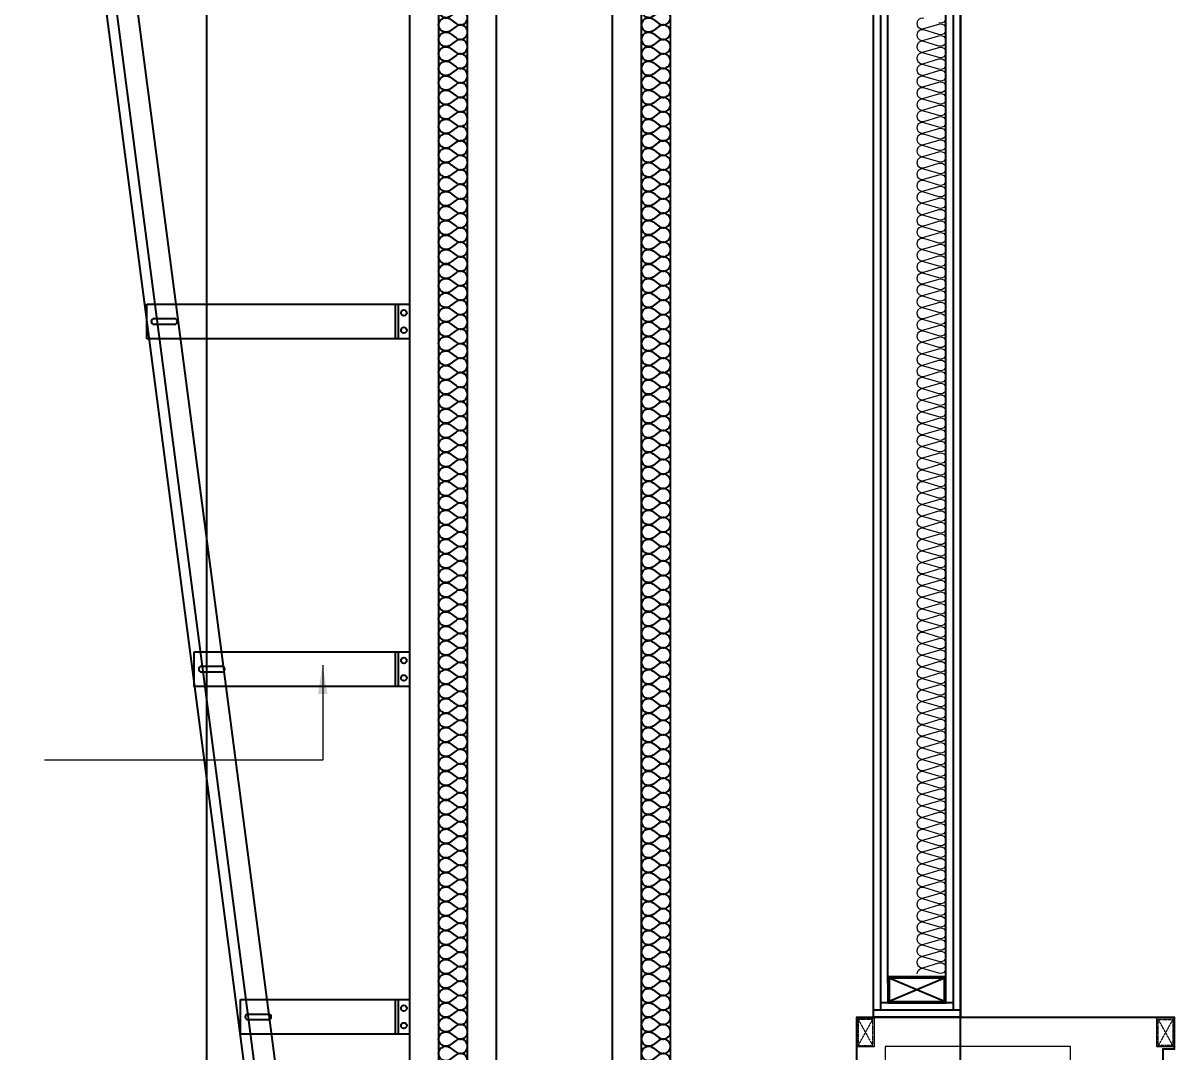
# Model space of a CAD drawing. Header units: millimetres. Extents: x 204328 to 274136, y -196910 to -178068.
# Drawn here: x 239413 to 241400, y -188164 to -186388 of the extents above; entities that cross this region are included whole.
import ezdxf

# ---------------------------------------------------------------- set-up
doc = ezdxf.new("R2010")
doc.units = ezdxf.units.MM
doc.linetypes.add('CEN', pattern=[62, 60, -1, 0, -1])
doc.linetypes.add('HIDDENX2', pattern=[0.75, 0.5, -0.25])
doc.layers.get('Defpoints').update_dxf_attribs({"color": 140})
for name, color, linetype in [('1', 3, 'Continuous'), ('3', 3, 'Continuous'), ('HAT', 8, 'Continuous'), ('OHD Frame', 2, 'Continuous'), ('OHD Track', 4, 'Continuous'), ('SCREW2', 8, 'Continuous')]:
    doc.layers.add(name, color=color, linetype=linetype)
for name, color, linetype, lineweight in [('A-AXIS-LINE', 1, 'CEN', 15), ('A-DIMS', 7, 'Continuous', 25), ('A-ELEV-LIN2', 7, 'Continuous', 25), ('A-ELEV-LIN3', 8, 'Continuous', 18), ('A-WAXM-DRYW', 4, 'Continuous', 25), ('A-WAXM-PANL', 6, 'Continuous', 20), ('A-XXXX-INSL2', 8, 'Continuous', 18), ('DJ', 7, 'Continuous', 5)]:
    doc.layers.add(name, color=color, linetype=linetype, lineweight=lineweight)
doc.styles.add('HY울릉도L', font='')
doc.styles.add('돋움체', font='')
doc.styles.get('HY울릉도L').set_extended_font_data('Dotum')
doc.styles.get('돋움체').set_extended_font_data('DotumChe')
doc.dimstyles.new('CDIM', dxfattribs={"dimtxt": 3, "dimasz": 1.5, "dimexe": 2, "dimexo": 1, "dimgap": 1, "dimtad": 1, "dimdec": 0, "dimrnd": 0.5, "dimzin": 0, "dimdsep": 32, "dimlunit": 6, "dimtxsty": 'HY울릉도L', "dimblk1": '_CIDOT', "dimblk2": '_CIDOT', "dimsah": 1, "dimcen": 5.5, "dimclrd": 2, "dimclre": 2, "dimclrt": 7, "dimadec": 0, "dimazin": 0, "dimtfac": 1, "dimtdec": 0, "dimtix": 1, "dimtmove": 2, "dimatfit": 1, "dimldrblk": '_CIDOT', "dimfxl": 1, "dimtolj": 1, "dimtzin": 0, "dimlwd": -1, "dimarcsym": 0})
doc.dimstyles.new('ISO-25', dxfattribs={"dimtxt": 2.5, "dimasz": 2.5, "dimexe": 1.25, "dimexo": 0.625, "dimtad": 1, "dimdsep": 46, "dimtxsty": 'Standard', "dimcen": 2.5, "dimadec": 0, "dimazin": 0, "dimtfac": 1, "dimtmove": 0, "dimatfit": 3, "dimfxl": 1, "dimarcsym": 0})

# ---------------------------------------------------------------- blocks, each defined once
blk = doc.blocks.new('90x45x2.3t')
at = {"layer": '1'}
h = blk.add_hatch(dxfattribs=at)
h.set_pattern_fill('ANSI32', color=256, scale=0.5, style=0)
h.set_pattern_definition([(45, (21523.4563, -2132.821), (-3.367596, 3.367596), []), (45, (21525.7014, -2132.821), (-3.367596, 3.367596), [])])
h.paths.add_polyline_path([(23242.8, 726.2), (23338.2, 726.2), (23338.2, 685.8), (23242.8, 685.8)], flags=16)
edge = h.paths.add_edge_path()
edge.add_line((23242.8, 728.5), (23338.2, 728.5))
edge.add_arc((23338.2, 726.2), 2.3, 360, 450, ccw=False)
edge.add_line((23340.5, 726.2), (23340.5, 685.8))
edge.add_arc((23338.2, 685.8), 2.3, 270, 360, ccw=False)
edge.add_line((23338.2, 683.5), (23242.8, 683.5))
edge.add_arc((23242.8, 685.8), 2.3, 180, 270, ccw=False)
edge.add_line((23240.5, 685.8), (23240.5, 726.2))
edge.add_arc((23242.8, 726.2), 2.3, 90, 180, ccw=False)
for p, q in [((23242.8, 685.8), (23338.2, 726.2)), ((23242.8, 726.2), (23338.2, 685.8))]:
    blk.add_line(p, q, dxfattribs=at)
at = {"layer": '3'}
blk.add_lwpolyline([(23242.8, 728.5), (23338.2, 728.5, -0.414214), (23340.5, 726.2), (23340.5, 685.8, -0.414214), (23338.2, 683.5), (23242.8, 683.5, -0.414214), (23240.5, 685.8), (23240.5, 726.2, -0.414214)], format="xyb", close=True, dxfattribs=at)
blk.add_lwpolyline([(23242.8, 726.2), (23338.2, 726.2), (23338.2, 685.8), (23242.8, 685.8)], close=True, dxfattribs=at)
at = {"layer": 'Defpoints'}
blk.add_lwpolyline([(23240.5, 728.5), (23340.5, 728.5), (23340.5, 683.5), (23240.5, 683.5)], close=True, dxfattribs=at)
blk = doc.blocks.new('_CIDOT')
at = {"color": 0, "linetype": 'ByBlock'}
blk.add_line((2, 0), (-1, 0), dxfattribs=at)
at = {"color": 0, "linetype": 'ByBlock', "const_width": 0.5}
blk.add_lwpolyline([(-0.25, 0, 1), (0.25, 0, 1)], format="xyb", close=True, dxfattribs=at)
blk = doc.blocks.new('*D52')
at = {"layer": 'A-DIMS', "lineweight": -2, "transparency": 16777216}
for p, q in [((240054.7, -185704.2), (237619.6, -185704.2)), ((240054.7, -188954.2), (237619.6, -188954.2))]:
    blk.add_line(p, q, dxfattribs=at)
at = {"layer": 'A-DIMS', "transparency": 16777216}
blk.add_line((237669.6, -185741.7), (237669.6, -188916.7), dxfattribs=at)
at = {"layer": 'Defpoints', "color": 0, "transparency": 16777216}
for p in [(240079.7, -185704.2, 0), (237669.6, -188954.2), (240079.7, -188954.2, 0)]:
    blk.add_point(p, dxfattribs=at)
at = {"layer": 'A-DIMS', "transparency": 16777216, "xscale": 37.5, "yscale": 37.5, "zscale": 37.5}
for p, rotation in [((237669.6, -185704.2), 90), ((237669.6, -188954.2), 270)]:
    blk.add_blockref('_CIDOT', p, dxfattribs=dict(at, rotation=rotation))
at = {"layer": 'A-DIMS', "color": 3, "transparency": 16777216, "insert": (237599.8, -187329.2), "char_height": 75, "attachment_point": 5, "rotation": 90, "style": '돋움체'}
blk.add_mtext('\\A1;HEAD ROOM="3,250"', dxfattribs=at)
blk = doc.blocks.new('단열재(PANEL)')
at = {"layer": 'HAT'}
blk.add_lwpolyline([(0, 0, 0.618034), (-40, 20), (-60, 5, -2), (-60, 45), (-40, 30, 2), (-40, 70), (-60, 55, -2), (-60, 95), (-40, 80, 2), (-40, 120), (-60, 105, -2), (-60, 145), (-40, 130, 2), (-40, 170), (-60, 155, -2), (-60, 195), (-40, 180, 2), (-40, 220), (-60, 205, -2), (-60, 245), (-40, 230, 2), (-40, 270), (-60, 255, -2), (-60, 295), (-40, 280, 2), (-40, 320), (-60, 305, -2), (-60, 345), (-40, 330, 2), (-40, 370), (-60, 355, -2), (-60, 395), (-40, 380, 2), (-40, 420), (-60, 405, -2), (-60, 445), (-40, 430, 2), (-40, 470), (-60, 455, -2), (-60, 495), (-40, 480, 2), (-40, 520), (-60, 505, -2), (-60, 545), (-40, 530, 2), (-40, 570), (-60, 555, -2), (-60, 595), (-40, 580, 2), (-40, 620), (-60, 605, -2), (-60, 645), (-40, 630, 2), (-40, 670), (-60, 655, -2), (-60, 695), (-40, 680, 2), (-40, 720), (-60, 705, -2), (-60, 745), (-40, 730, 2), (-40, 770), (-60, 755, -2), (-60, 795), (-40, 780, 2), (-40, 820), (-60, 805, -2), (-60, 845), (-40, 830, 0.509758), (-1.3, 841.9, 0.509758)], format="xyb", dxfattribs=at)

msp = doc.modelspace()

# ---------------------------------------------------------------- linework, layer by layer
for p, q in [((240179.7, -188954.2, 0), (240179.7, -185119.9, 0)), ((240179.7, -188954.2, 0), (240179.7, -185119.9, 0)), ((240229.7, -188954.2, 0), (240229.7, -185119.9, 0)), ((240429.7, -188954.2, 0), (240429.7, -185119.9, 0)), ((240479.7, -188954.2, 0), (240479.7, -185119.9, 0))]:
    msp.add_line(p, q)
at = {"color": 0}
for p, q in [((239626.1, -186933.5, 0), (239626.1, -186873.5, 0)), ((239626.1, -186873.5, 0), (240079.7, -186873.5, 0)), ((240054.7, -186873.5, 0), (240054.7, -186933.5, 0)), ((240059.7, -186873.5, 0), (240059.7, -186933.5, 0)), ((240079.7, -186873.5, 0), (240079.7, -186933.5, 0)), ((239639.1, -186898.5, 0), (239674.1, -186898.5, 0)), ((239674.1, -186908.5, 0), (239639.1, -186908.5, 0)), ((240079.7, -186933.5, 0), (239626.1, -186933.5, 0)), ((239707.9, -187533.5, 0), (239707.9, -187473.5, 0)), ((239707.9, -187473.5, 0), (240079.7, -187473.5, 0)), ((240054.7, -187473.5, 0), (240054.7, -187533.5, 0)), ((240059.7, -187473.5, 0), (240059.7, -187533.5, 0)), ((240079.7, -187473.5, 0), (240079.7, -187533.5, 0)), ((239720.9, -187498.5, 0), (239755.9, -187498.5, 0)), ((239755.9, -187508.5, 0), (239720.9, -187508.5, 0)), ((240079.7, -187533.5, 0), (239707.9, -187533.5, 0)), ((239788, -188133.5, 0), (239788, -188073.5, 0)), ((239788, -188073.5, 0), (240079.7, -188073.5, 0)), ((240054.7, -188073.5, 0), (240054.7, -188133.5, 0)), ((240059.7, -188073.5, 0), (240059.7, -188133.5, 0)), ((240079.7, -188073.5, 0), (240079.7, -188133.5, 0)), ((239801, -188098.5, 0), (239836, -188098.5, 0)), ((239836, -188108.5, 0), (239801, -188108.5, 0)), ((240079.7, -188133.5, 0), (239788, -188133.5, 0))]:
    msp.add_line(p, q, dxfattribs=at)
for centre in [(240069.8, -186888.5, 0), (240069.8, -186918.5, 0), (240069.8, -187488.5, 0), (240069.8, -187518.5, 0), (240069.8, -188088.5, 0), (240069.8, -188118.5, 0)]:
    msp.add_circle(centre, 5, dxfattribs=at)
for centre, start, end in [((239639.1, -186903.5, 0), 90, 270), ((239674.1, -186903.5, 0), 270, 90), ((239720.9, -187503.5, 0), 90, 270), ((239755.9, -187503.5, 0), 270, 90), ((239801, -188103.5, 0), 90, 270), ((239836, -188103.5, 0), 270, 90)]:
    msp.add_arc(centre, 5, start, end, dxfattribs=at)
at = {"layer": 'A-AXIS-LINE', "ltscale": 1000}
msp.add_line((240529.7, -185119.9, 0), (240529.7, -193534, 0), dxfattribs=at)
at = {"layer": 'A-ELEV-LIN2'}
for p, q in [((239729.7, -192004.2, 0), (239729.7, -185119.9, 0)), ((241029.7, -193004.2, 0), (241029.7, -185119.9, 0))]:
    msp.add_line(p, q, dxfattribs=at)
at = {"layer": 'A-ELEV-LIN3', "elevation": 0}
msp.add_lwpolyline([(241219.7, -188154.3), (240899.7, -188154.3), (240899.7, -188354.3), (241219.7, -188354.3)], close=True, dxfattribs=at)
at = {"layer": 'A-WAXM-DRYW'}
for p, q in [((240879.7, -188104.2, 0), (240879.7, -185119.9, 0)), ((240892.2, -188091.7, 0), (240892.2, -185119.9, 0)), ((240904.7, -188045.5, 0), (240904.7, -185119.9, 0)), ((241004.7, -188044.2, 0), (241004.7, -185119.9, 0)), ((241017.2, -185119.9, 0), (241017.2, -188079.2, 0)), ((241029.7, -185119.9, 0), (241029.7, -188104.2, 0)), ((241029.7, -188091.7, 0), (240879.7, -188091.7, 0)), ((241017.2, -188079.2, 0), (240892.2, -188079.2, 0)), ((241017.2, -188079.2, 0), (241017.2, -188091.7, 0)), ((241029.7, -188104.2, 0), (240879.7, -188104.2, 0))]:
    msp.add_line(p, q, dxfattribs=at)
at = {"layer": 'A-WAXM-PANL'}
for p, q in [((240129.7, -188954.2, 0), (240129.7, -185119.9, 0)), ((240479.7, -189004.2, 0), (240479.7, -185119.9, 0)), ((240529.7, -189004.2, 0), (240529.7, -185119.9, 0))]:
    msp.add_line(p, q, dxfattribs=at)
at = {"layer": 'A-XXXX-INSL2', "elevation": 0}
for points in [[(240966.8, -186380.4, 1.37259), (240966.8, -186398.1), (240992.6, -186390.4, -1.37259), (240992.6, -186408.1), (240966.8, -186400.4, 1.37259), (240966.8, -186418.1), (240992.6, -186410.4, -1.37259), (240992.6, -186428.1), (240966.8, -186420.4, 1.37259), (240966.8, -186438.1), (240992.6, -186430.4, -1.37259), (240992.6, -186448.1), (240966.8, -186440.4, 1.37259), (240966.8, -186458.1), (240992.6, -186450.4, -1.37259), (240992.6, -186468.1), (240966.8, -186460.4, 1.37259), (240966.8, -186478.1), (240992.6, -186470.4, -1.37259), (240992.6, -186488.1), (240966.8, -186480.4, 1.37259), (240966.8, -186498.1), (240992.6, -186490.4, -1.37259), (240992.6, -186508.1), (240966.8, -186500.4, 1.37259), (240966.8, -186518.1), (240992.6, -186510.4, -1.37259), (240992.6, -186528.1), (240966.8, -186520.4, 1.37259), (240966.8, -186538.1), (240992.6, -186530.4, -1.37259), (240992.6, -186548.1), (240966.8, -186540.4, 1.37259), (240966.8, -186558.1), (240992.6, -186550.4, -1.37259), (240992.6, -186568.1), (240966.8, -186560.4, 1.37259), (240966.8, -186578.1), (240992.6, -186570.4, -1.37259), (240992.6, -186588.1), (240966.8, -186580.4, 1.37259), (240966.8, -186598.1), (240992.6, -186590.4, -1.37259), (240992.6, -186608.1), (240966.8, -186600.4, 1.37259), (240966.8, -186618.1), (240992.6, -186610.4, -1.37259), (240992.6, -186628.1), (240966.8, -186620.4, 1.37259), (240966.8, -186638.1), (240992.6, -186630.4, -1.37259), (240992.6, -186648.1), (240966.8, -186640.4, 1.37259), (240966.8, -186658.1), (240992.6, -186650.4, -1.37259), (240992.6, -186668.1), (240966.8, -186660.4, 1.37259), (240966.8, -186678.1), (240992.6, -186670.4, -1.37259), (240992.6, -186688.1), (240966.8, -186680.4, 1.37259), (240966.8, -186698.1), (240992.6, -186690.4, -1.37259), (240992.6, -186708.1), (240966.8, -186700.4, 1.37259), (240966.8, -186718.1), (240992.6, -186710.4, -1.37259), (240992.6, -186728.1), (240966.8, -186720.4, 1.37259), (240966.8, -186738.1), (240992.6, -186730.4, -1.37259), (240992.6, -186748.1), (240966.8, -186740.4, 1.37259), (240966.8, -186758.1), (240992.6, -186750.4, -1.37259), (240992.6, -186768.1), (240966.8, -186760.4, 1.37259), (240966.8, -186778.1), (240992.6, -186770.4, -1.37259), (240992.6, -186788.1), (240966.8, -186780.4, 1.37259), (240966.8, -186798.1), (240992.6, -186790.4, -1.37259), (240992.6, -186808.1), (240966.8, -186800.4, 1.37259), (240966.8, -186818.1), (240992.6, -186810.4, -1.37259), (240992.6, -186828.1), (240966.8, -186820.4, 1.37259), (240966.8, -186838.1), (240992.6, -186830.4, -1.37259), (240992.6, -186848.1), (240966.8, -186840.4, 1.37259), (240966.8, -186858.1), (240992.6, -186850.4, -1.37259), (240992.6, -186868.1), (240966.8, -186860.4, 1.37259), (240966.8, -186878.1), (240992.6, -186870.4, -1.37259), (240992.6, -186888.1), (240966.8, -186880.4, 1.37259), (240966.8, -186898.1), (240992.6, -186890.4, -1.37259), (240992.6, -186908.1), (240966.8, -186900.4, 1.37259), (240966.8, -186918.1), (240992.6, -186910.4, -1.37259), (240992.6, -186928.1), (240966.8, -186920.4, 1.37259), (240966.8, -186938.1), (240992.6, -186930.4, -1.37259), (240992.6, -186948.1), (240966.8, -186940.4, 1.37259), (240966.8, -186958.1), (240992.6, -186950.4, -1.37259), (240992.6, -186968.1), (240966.8, -186960.4, 1.37259), (240966.8, -186978.1), (240992.6, -186970.4, -1.37259), (240992.6, -186988.1), (240966.8, -186980.4, 1.37259), (240966.8, -186998.1), (240992.6, -186990.4, -1.37259), (240992.6, -187008.1), (240966.8, -187000.4, 1.37259), (240966.8, -187018.1), (240992.6, -187010.4, -1.37259), (240992.6, -187028.1), (240966.8, -187020.4, 1.37259), (240966.8, -187038.1), (240992.6, -187030.4, -1.37259), (240992.6, -187048.1), (240966.8, -187040.4, 1.37259), (240966.8, -187058.1), (240992.6, -187050.4, -1.37259), (240992.6, -187068.1), (240966.8, -187060.4, 1.37259), (240966.8, -187078.1), (240992.6, -187070.4, -1.37259), (240992.6, -187088.1), (240966.8, -187080.4, 1.37259), (240966.8, -187098.1), (240992.6, -187090.4, -1.37259), (240992.6, -187108.1), (240966.8, -187100.4, 1.37259), (240966.8, -187118.1), (240992.6, -187110.4, -1.37259), (240992.6, -187128.1), (240966.8, -187120.4, 1.37259), (240966.8, -187138.1), (240992.6, -187130.4, -1.37259), (240992.6, -187148.1), (240966.8, -187140.4, 1.37259), (240966.8, -187158.1), (240992.6, -187150.4, -1.37259), (240992.6, -187168.1), (240966.8, -187160.4, 1.37259), (240966.8, -187178.1), (240992.6, -187170.4, -1.37259), (240992.6, -187188.1), (240966.8, -187180.4, 1.37259), (240966.8, -187198.1), (240992.6, -187190.4, -1.37259), (240992.6, -187208.1), (240966.8, -187200.4, 1.37259), (240966.8, -187218.1), (240992.6, -187210.4, -1.37259), (240992.6, -187228.1), (240966.8, -187220.4, 1.37259), (240966.8, -187238.1), (240992.6, -187230.4, -1.37259), (240992.6, -187248.1), (240966.8, -187240.4, 1.37259), (240966.8, -187258.1), (240992.6, -187250.4, -1.37259), (240992.6, -187268.1), (240966.8, -187260.4, 1.37259), (240966.8, -187278.1), (240992.6, -187270.4, -1.37259), (240992.6, -187288.1), (240966.8, -187280.4, 1.37259), (240966.8, -187298.1), (240992.6, -187290.4, -1.37259), (240992.6, -187308.1), (240966.8, -187300.4, 1.37259), (240966.8, -187318.1), (240992.6, -187310.4, -1.37259), (240992.6, -187328.1), (240966.8, -187320.4, 1.37259), (240966.8, -187338.1), (240992.6, -187330.4, -1.37259), (240992.6, -187348.1), (240966.8, -187340.4, 1.37259), (240966.8, -187358.1), (240992.6, -187350.4, -1.37259), (240992.6, -187368.1), (240966.8, -187360.4, 1.37259), (240966.8, -187378.1), (240992.6, -187370.4, -1.37259), (240992.6, -187388.1), (240966.8, -187380.4, 1.37259), (240966.8, -187398.1), (240992.6, -187390.4, -1.37259), (240992.6, -187408.1), (240966.8, -187400.4, 1.37259), (240966.8, -187418.1), (240992.6, -187410.4, -1.37259), (240992.6, -187428.1), (240966.8, -187420.4, 1.37259), (240966.8, -187438.1), (240992.6, -187430.4, -1.37259), (240992.6, -187448.1), (240966.8, -187440.4, 1.37259), (240966.8, -187458.1), (240992.6, -187450.4, -1.37259), (240992.6, -187468.1), (240966.8, -187460.4, 1.37259), (240966.8, -187478.1), (240992.6, -187470.4, -1.37259), (240992.6, -187488.1), (240966.8, -187480.4, 1.37259), (240966.8, -187498.1), (240992.6, -187490.4, -1.37259), (240992.6, -187508.1), (240966.8, -187500.4, 1.37259), (240966.8, -187518.1), (240992.6, -187510.4, -1.37259), (240992.6, -187528.1), (240966.8, -187520.4, 1.37259), (240966.8, -187538.1), (240992.6, -187530.4, -1.37259), (240992.6, -187548.1), (240966.8, -187540.4, 1.37259), (240966.8, -187558.1), (240992.6, -187550.4, -1.37259), (240992.6, -187568.1), (240966.8, -187560.4, 1.37259), (240966.8, -187578.1), (240992.6, -187570.4, -1.37259), (240992.6, -187588.1), (240966.8, -187580.4, 1.37259), (240966.8, -187598.1), (240992.6, -187590.4, -1.37259), (240992.6, -187608.1), (240966.8, -187600.4, 1.37259), (240966.8, -187618.1), (240992.6, -187610.4, -1.37259), (240992.6, -187628.1), (240966.8, -187620.4, 1.37259), (240966.8, -187638.1), (240992.6, -187630.4, -1.37259), (240992.6, -187648.1), (240966.8, -187640.4, 1.37259), (240966.8, -187658.1), (240992.6, -187650.4, -1.37259), (240992.6, -187668.1), (240966.8, -187660.4, 1.37259), (240966.8, -187678.1), (240992.6, -187670.4, -1.37259), (240992.6, -187688.1), (240966.8, -187680.4, 1.37259), (240966.8, -187698.1), (240992.6, -187690.4, -1.37259), (240992.6, -187708.1), (240966.8, -187700.4, 1.37259), (240966.8, -187718.1), (240992.6, -187710.4, -1.37259), (240992.6, -187728.1), (240966.8, -187720.4, 1.37259), (240966.8, -187738.1), (240992.6, -187730.4, -1.37259), (240992.6, -187748.1), (240966.8, -187740.4, 1.37259), (240966.8, -187758.1), (240992.6, -187750.4, -1.37259), (240992.6, -187768.1), (240966.8, -187760.4, 1.37259), (240966.8, -187778.1), (240992.6, -187770.4, -1.37259), (240992.6, -187788.1), (240966.8, -187780.4, 1.37259), (240966.8, -187798.1), (240992.6, -187790.4, -1.37259), (240992.6, -187808.1), (240966.8, -187800.4, 1.37259), (240966.8, -187818.1), (240992.6, -187810.4, -1.37259), (240992.6, -187828.1), (240966.8, -187820.4, 1.37259), (240966.8, -187838.1), (240992.6, -187830.4, -1.37259), (240992.6, -187848.1), (240966.8, -187840.4, 1.37259), (240966.8, -187858.1), (240992.6, -187850.4, -1.37259), (240992.6, -187868.1), (240966.8, -187860.4, 1.37259), (240966.8, -187878.1), (240992.6, -187870.4, -1.37259), (240992.6, -187888.1), (240966.8, -187880.4, 1.37259), (240966.8, -187898.1), (240992.6, -187890.4, -1.37259), (240992.6, -187908.1), (240966.8, -187900.4, 1.37259), (240966.8, -187918.1), (240992.6, -187910.4, -1.37259), (240992.6, -187928.1), (240966.8, -187920.4, 1.37259), (240966.8, -187938.1), (240992.6, -187930.4, -1.37259), (240992.6, -187948.1), (240966.8, -187940.4, 1.37259), (240966.8, -187958.1), (240992.6, -187950.4, -1.37259), (240992.6, -187968.1), (240966.8, -187960.4, 1.37259), (240966.8, -187978.1), (240992.6, -187970.4, -1.37259), (240992.6, -187988.1), (240966.8, -187980.4, 1.37259), (240966.8, -187998.1), (240992.6, -187990.4, -1.37259), (240992.6, -188008.1), (240966.8, -188000.4, 1.37259), (240966.8, -188018.1), (240992.6, -188010.4, -1.37259), (240992.6, -188028.1), (240966.8, -188020.4, 0.471828), (240954.7, -188029.2)], [(240992.6, -186370.4, -1.37259), (240992.6, -186388.1)]]:
    msp.add_lwpolyline(points, format="xyb", dxfattribs=at)
at = {"layer": 'DJ', "color": 8, "linetype": 'HIDDENX2'}
for p, q in [((240853.4, -188152.9, 0), (240878.4, -188107.9, 0)), ((240853.4, -188107.9, 0), (240878.4, -188152.9, 0)), ((241396, -188152.9, 0), (241371, -188107.9, 0)), ((241396, -188107.9, 0), (241371, -188152.9, 0))]:
    msp.add_line(p, q, dxfattribs=at)
at = {"layer": 'DJ', "color": 4, "elevation": 0}
msp.add_lwpolyline([(241379.7, -188179.2), (241379.7, -188159.2), (241399.7, -188159.2), (241399.7, -188104.2), (240849.7, -188104.2), (240849.7, -188504.2)], dxfattribs=at)
at = {"layer": 'DJ', "color": 8, "elevation": 0}
for points in [[(240985.7, -188452.5), (240975.9, -188469.6), (240975.9, -188503), (241028.5, -188503), (241028.5, -188483), (241050.9, -188483), (241050.9, -188503), (241323.5, -188503), (241323.5, -188483), (241345.9, -188483), (241345.9, -188503), (241398.5, -188503), (241398.5, -188450.4), (241378.5, -188450.4), (241378.5, -188428), (241398.5, -188428), (241398.5, -188180.4), (241378.5, -188180.4), (241378.5, -188158), (241398.5, -188158), (241398.5, -188105.4), (240850.9, -188105.4)], [(240850.9, -188105.4), (240850.9, -188503), (240898.5, -188503), (240898.5, -188469.6), (240888.7, -188452.5)]]:
    msp.add_lwpolyline(points, dxfattribs=at)
at = {"layer": 'DJ', "color": 5, "elevation": 0}
msp.add_lwpolyline([(240880.9, -188155.4), (240850.9, -188155.4), (240850.9, -188105.4), (240880.9, -188105.4), (240880.9, -188155.4)], dxfattribs=at)
at = {"layer": 'DJ', "color": 8, "linetype": 'HIDDENX2', "elevation": 0}
for points in [[(240853.4, -188107.9), (240853.4, -188152.9), (240878.4, -188152.9), (240878.4, -188107.9)], [(241396, -188107.9), (241396, -188152.9), (241371, -188152.9), (241371, -188107.9)]]:
    msp.add_lwpolyline(points, close=True, dxfattribs=at)
at = {"layer": 'DJ', "color": 5, "elevation": 0}
msp.add_lwpolyline([(241398.5, -188105.4), (241398.5, -188155.4), (241368.5, -188155.4), (241368.5, -188105.4)], close=True, dxfattribs=at)
at = {"layer": 'OHD Frame'}
for p, q in [((240079.7, -185704.2, 0), (240079.7, -192004.2, 0)), ((240129.7, -185704.2, 0), (240129.7, -192004.2, 0))]:
    msp.add_line(p, q, dxfattribs=at)
at = {"layer": 'OHD Track'}
for p, q in [((239469.7, -185704.2, 0), (239901.2, -189004.6, 0)), ((239487.1, -185702.1, 0), (239918.7, -189004.5, 0)), ((239522.8, -185697.6, 0), (239954.7, -189004.2, 0))]:
    msp.add_line(p, q, dxfattribs=at)

# ---------------------------------------------------------------- block references
at = {"xscale": 0.5, "yscale": 0.5, "zscale": 0.5}
for p in [(240179.7, -186604.2, 0), (240529.7, -186604.2, 0), (240179.7, -187004.2, 0), (240529.7, -187004.2, 0), (240179.7, -187404.2, 0), (240529.7, -187404.2, 0), (240179.7, -187804.2, 0), (240529.7, -187804.2, 0), (240179.7, -188204.2, 0), (240529.7, -188204.2, 0)]:
    msp.add_blockref('단열재(PANEL)', p, dxfattribs=at)
at = {"layer": 'SCREW2', "xscale": -1}
msp.add_blockref('90x45x2.3t', (264245.2, -188762.8, 0), dxfattribs=at)

# ---------------------------------------------------------------- dimensions: what is measured, and where the dimension line sits
at = {"layer": 'A-DIMS'}
dim = msp.add_linear_dim(base=(237669.6, -188954.2, 0), p1=(240079.7, -185704.2, 0), p2=(240079.7, -188954.2), angle=90, text='HEAD ROOM="<>"', dimstyle='CDIM', override={"dimscale": 25, "dimtxsty": '돋움체', "dimclrd": 256, "dimclre": 256, "dimclrt": 3}, dxfattribs=at)
dim.commit()
dim.dimension.update_dxf_attribs({"geometry": '*D52', "text_midpoint": (237599.8, -187329.2, 0)})

# ---------------------------------------------------------------- leaders
msp.add_leader([(239929.7, -187496.4), (239929.7, -187660.5), (239449.6, -187660.5)], dimstyle='ISO-25', override={"dimasz": 50, "dimtad": 0, "dimclrd": 1, "dimlwd": 9})

doc.saveas('drawing.dxf')
